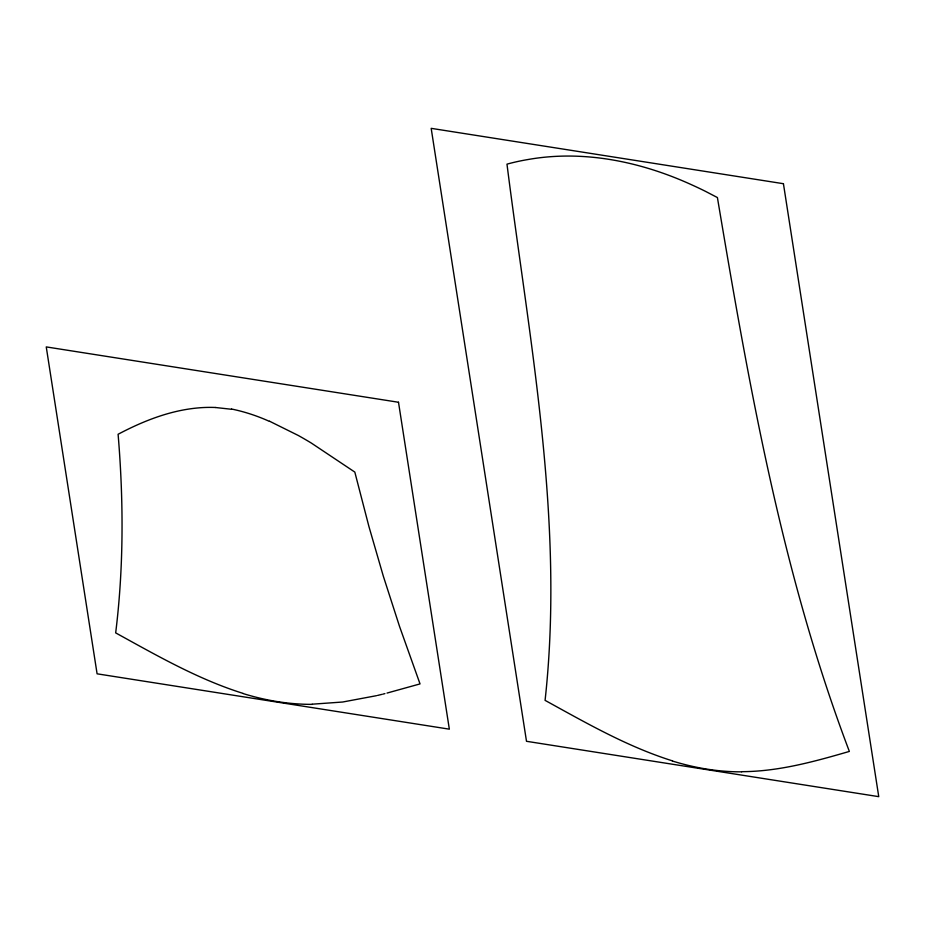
<?xml version="1.0" encoding="UTF-8"?>
<svg xmlns="http://www.w3.org/2000/svg" width="925" height="925" viewBox="0 0 925 925"><rect width="100%" height="100%" fill="white"/><g stroke="black" fill="none" stroke-linecap="round" stroke-linejoin="round"><path stroke-width="1.39" d="M387.02 693.068L420.031 683.91L399.519 626.375L383.308 576.125L368.925 526.51L354.818 472.085L311.262 443.017A285.004 183.196 23.7 0 0 298.278 435.467L269.476 421.187M384.927 693.611L382.823 694.143M381.771 694.397L377.55 695.438M376.487 695.681L342.666 702.017L312.199 704.191M741.607 771.681C778.445 771.566 814.254 761.622 849.358 751.424C781.81 573.269 748.845 384.731 717.407 197.545L705.255 191.232A245.865 158.036 23.7 0 0 692.097 185C641.118 161.655 583.536 149.619 527.77 159.562A246.258 158.291 23.7 0 0 509.062 163.586L506.981 164.153C529.389 341.637 564.817 520.995 545.079 700.364C586.242 722.992 627.381 746.706 672.429 760.859M215.502 407.509L231.562 409.278M243.021 693.38C197.973 679.228 156.834 655.513 115.671 632.885C123.811 567.002 123.615 500.344 118.099 434.264C143.144 421.037 170.165 410.318 198.609 407.879A119.718 76.948 23.7 0 1 215.49 407.486M741.677 771.832A170.847 109.821 23.7 0 1 672.406 761.021M312.268 704.353A170.847 109.821 23.7 0 1 242.998 693.53M231.551 409.023A119.29 76.682 23.7 0 1 269.395 421.361M783.429 183.705L431.177 128.344L526.498 741.295L878.75 796.656L783.429 183.705M398.502 402.259L46.25 346.91L97.09 673.816L449.342 729.166L398.502 402.259"/></g></svg>
